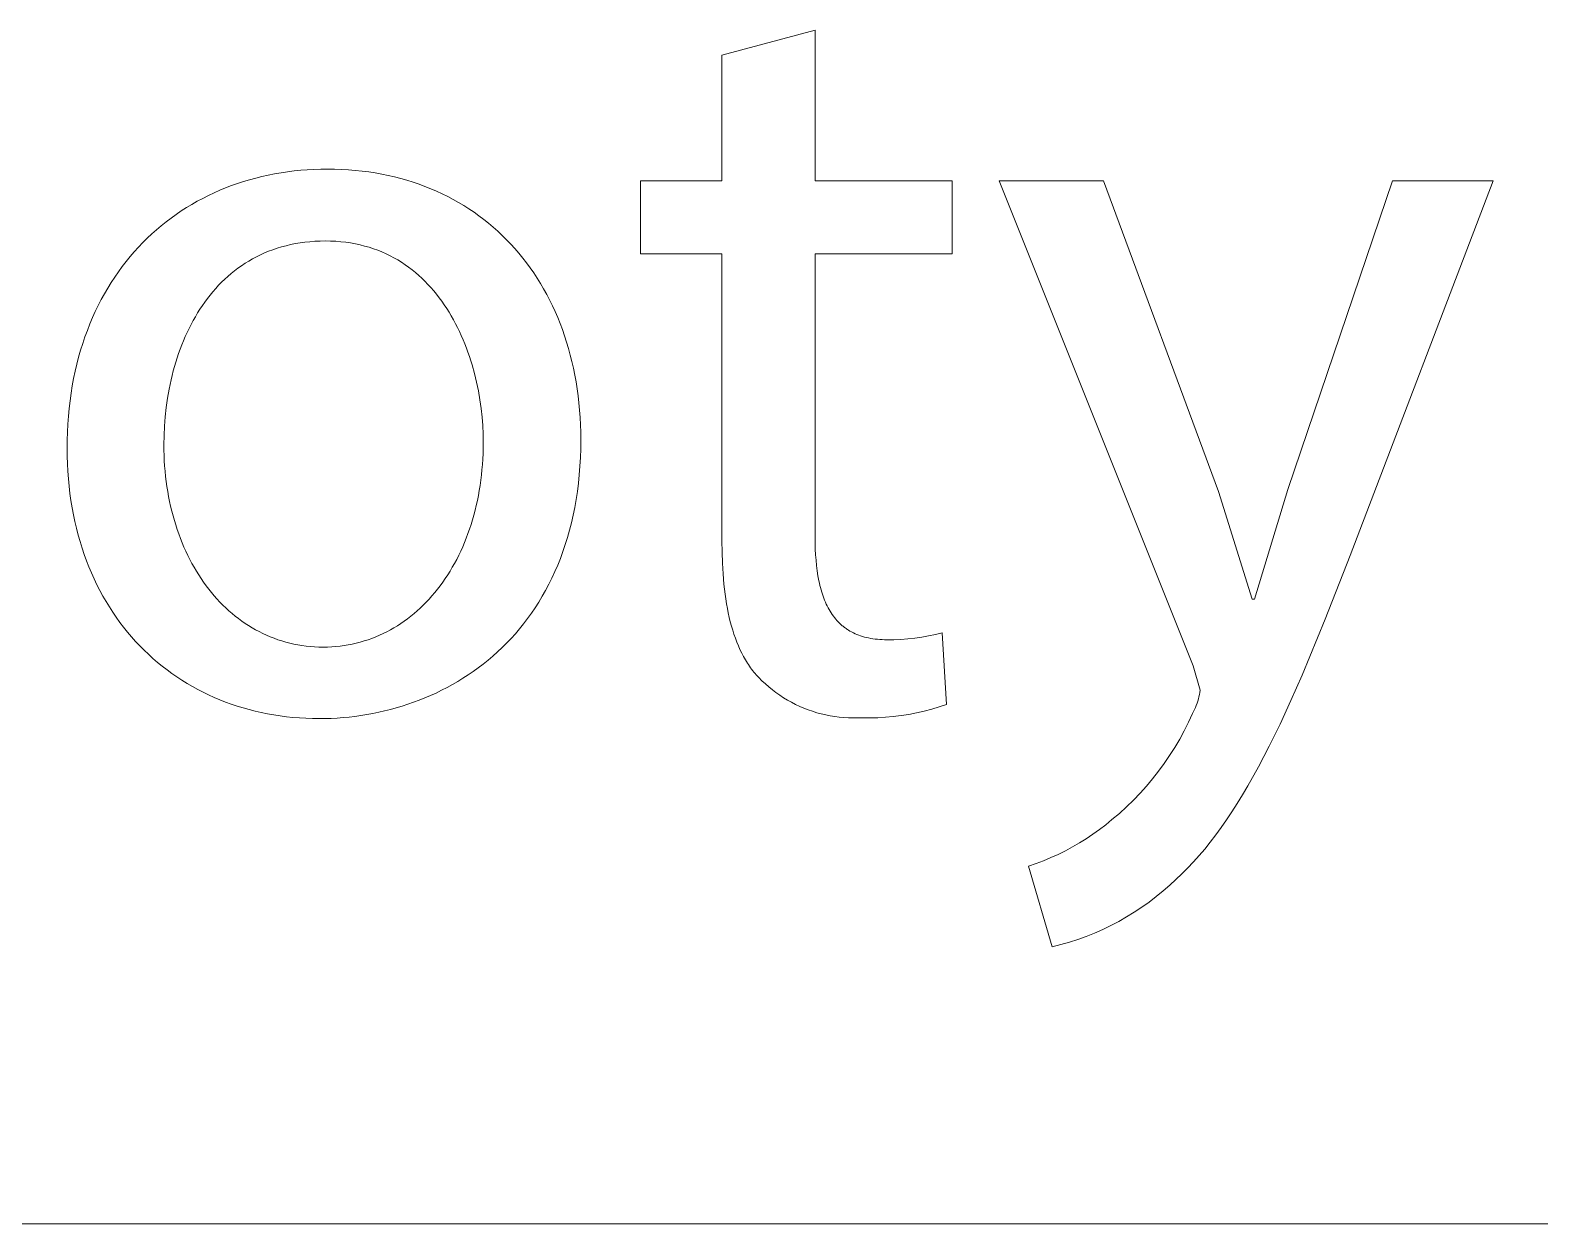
# Model space of a CAD drawing. Header units: millimetres. Extents: x 1383 to 4664, y -160 to 2132.
# Drawn here: x 4154.94 to 4200.6, y -159.94 to -123.85 of the extents above; entities that cross this region are included whole.
import ezdxf

# ---------------------------------------------------------------- set-up
doc = ezdxf.new("R2010")
doc.units = ezdxf.units.MM
doc.header["$MEASUREMENT"] = 0
doc.layers.add('Domyślny', color=7, linetype='Continuous', true_color=0x000000)

msp = doc.modelspace()

# ---------------------------------------------------------------- linework, layer by layer
at = {"layer": 'Domyślny', "color": 18, "lineweight": 15, "true_color": 0x000000}
for p, q in [((4175.861, -124.602), (4178.68, -123.848)), ((4178.68, -123.848), (4178.68, -128.404)), ((4175.861, -128.404), (4175.861, -124.602)), ((4161.762, -128.319), (4161.951, -128.272)), ((4161.951, -128.272), (4162.141, -128.23)), ((4162.141, -128.23), (4162.334, -128.192)), ((4162.334, -128.192), (4162.528, -128.158)), ((4162.528, -128.158), (4162.724, -128.129)), ((4162.724, -128.129), (4162.922, -128.104)), ((4162.922, -128.104), (4163.121, -128.084)), ((4163.121, -128.084), (4163.322, -128.068)), ((4163.322, -128.068), (4163.524, -128.057)), ((4163.524, -128.057), (4163.728, -128.05)), ((4163.728, -128.05), (4163.933, -128.048)), ((4163.933, -128.048), (4164.146, -128.05)), ((4164.146, -128.05), (4164.357, -128.057)), ((4164.357, -128.057), (4164.566, -128.069)), ((4164.566, -128.069), (4164.772, -128.086)), ((4164.772, -128.086), (4164.976, -128.108)), ((4164.976, -128.108), (4165.178, -128.134)), ((4165.178, -128.134), (4165.377, -128.165)), ((4165.377, -128.165), (4165.574, -128.2)), ((4165.574, -128.2), (4165.768, -128.24)), ((4165.768, -128.24), (4165.96, -128.284)), ((4165.96, -128.284), (4166.149, -128.333)), ((4160.5, -128.767), (4160.674, -128.69)), ((4160.674, -128.69), (4160.85, -128.618)), ((4160.85, -128.618), (4161.028, -128.549)), ((4161.028, -128.549), (4161.208, -128.485)), ((4161.208, -128.485), (4161.391, -128.426)), ((4161.391, -128.426), (4161.575, -128.37)), ((4161.575, -128.37), (4161.762, -128.319)), ((4166.149, -128.333), (4166.336, -128.386)), ((4166.336, -128.386), (4166.52, -128.444)), ((4166.52, -128.444), (4166.702, -128.506)), ((4166.702, -128.506), (4166.881, -128.572)), ((4166.881, -128.572), (4167.057, -128.643)), ((4167.057, -128.643), (4167.23, -128.717)), ((4167.23, -128.717), (4167.401, -128.796)), ((4173.403, -130.611), (4173.403, -128.404)), ((4173.403, -128.404), (4175.861, -128.404)), ((4178.68, -128.404), (4182.821, -128.404)), ((4182.821, -128.404), (4182.821, -130.611)), ((4190.119, -143.067), (4184.251, -128.404)), ((4184.251, -128.404), (4187.398, -128.404)), ((4187.398, -128.404), (4190.883, -137.8)), ((4192.981, -137.735), (4196.139, -128.404)), ((4199.187, -128.404), (4194.86, -139.734)), ((4196.139, -128.404), (4199.187, -128.404)), ((4159.511, -129.314), (4159.669, -129.213)), ((4159.669, -129.213), (4159.83, -129.115)), ((4159.83, -129.115), (4159.994, -129.022)), ((4159.994, -129.022), (4160.16, -128.933)), ((4160.16, -128.933), (4160.329, -128.848)), ((4160.329, -128.848), (4160.5, -128.767)), ((4167.401, -128.796), (4167.569, -128.879)), ((4167.569, -128.879), (4167.734, -128.967)), ((4167.734, -128.967), (4167.896, -129.058)), ((4167.896, -129.058), (4168.055, -129.153)), ((4168.055, -129.153), (4168.211, -129.252)), ((4158.905, -129.761), (4159.052, -129.643)), ((4159.052, -129.643), (4159.202, -129.529)), ((4159.202, -129.529), (4159.355, -129.42)), ((4159.355, -129.42), (4159.511, -129.314)), ((4168.211, -129.252), (4168.364, -129.355)), ((4168.364, -129.355), (4168.514, -129.462)), ((4168.514, -129.462), (4168.661, -129.573)), ((4168.661, -129.573), (4168.805, -129.688)), ((4158.482, -130.138), (4158.62, -130.008)), ((4158.62, -130.008), (4158.761, -129.882)), ((4158.761, -129.882), (4158.905, -129.761)), ((4168.805, -129.688), (4168.945, -129.806)), ((4168.945, -129.806), (4169.083, -129.928)), ((4169.083, -129.928), (4169.217, -130.054)), ((4169.217, -130.054), (4169.348, -130.183)), ((4157.963, -130.695), (4158.088, -130.55)), ((4158.088, -130.55), (4158.216, -130.409)), ((4158.216, -130.409), (4158.347, -130.271)), ((4158.347, -130.271), (4158.482, -130.138)), ((4162.151, -130.533), (4162.026, -130.585)), ((4162.279, -130.485), (4162.151, -130.533)), ((4162.41, -130.441), (4162.279, -130.485)), ((4162.543, -130.4), (4162.41, -130.441)), ((4162.679, -130.364), (4162.543, -130.4)), ((4162.818, -130.331), (4162.679, -130.364)), ((4162.96, -130.303), (4162.818, -130.331)), ((4163.104, -130.278), (4162.96, -130.303)), ((4163.251, -130.258), (4163.104, -130.278)), ((4163.401, -130.243), (4163.251, -130.258)), ((4163.554, -130.231), (4163.401, -130.243)), ((4163.709, -130.224), (4163.554, -130.231)), ((4163.868, -130.222), (4163.709, -130.224)), ((4164.027, -130.225), (4163.868, -130.222)), ((4164.182, -130.232), (4164.027, -130.225)), ((4164.335, -130.244), (4164.182, -130.232)), ((4164.485, -130.261), (4164.335, -130.244)), ((4164.632, -130.282), (4164.485, -130.261)), ((4164.776, -130.309), (4164.632, -130.282)), ((4164.917, -130.339), (4164.776, -130.309)), ((4165.055, -130.374), (4164.917, -130.339)), ((4165.19, -130.413), (4165.055, -130.374)), ((4165.322, -130.456), (4165.19, -130.413)), ((4165.452, -130.503), (4165.322, -130.456)), ((4165.578, -130.554), (4165.452, -130.503)), ((4165.702, -130.609), (4165.578, -130.554)), ((4169.348, -130.183), (4169.476, -130.316)), ((4169.476, -130.316), (4169.6, -130.453)), ((4169.6, -130.453), (4169.721, -130.593)), ((4157.609, -131.154), (4157.723, -130.997)), ((4157.723, -130.997), (4157.841, -130.844)), ((4157.841, -130.844), (4157.963, -130.695)), ((4161.331, -130.97), (4161.225, -131.046)), ((4161.44, -130.898), (4161.331, -130.97)), ((4161.552, -130.828), (4161.44, -130.898)), ((4161.667, -130.762), (4161.552, -130.828)), ((4161.784, -130.7), (4161.667, -130.762)), ((4161.904, -130.641), (4161.784, -130.7)), ((4162.026, -130.585), (4161.904, -130.641)), ((4165.823, -130.668), (4165.702, -130.609)), ((4165.941, -130.731), (4165.823, -130.668)), ((4166.057, -130.797), (4165.941, -130.731)), ((4166.169, -130.866), (4166.057, -130.797)), ((4166.279, -130.939), (4166.169, -130.866)), ((4166.386, -131.015), (4166.279, -130.939)), ((4166.491, -131.095), (4166.386, -131.015)), ((4169.721, -130.593), (4169.838, -130.737)), ((4169.838, -130.737), (4169.952, -130.884)), ((4169.952, -130.884), (4170.063, -131.034)), ((4170.063, -131.034), (4170.17, -131.188)), ((4175.861, -130.611), (4173.403, -130.611)), ((4175.861, -139.286), (4175.861, -130.611)), ((4182.821, -130.611), (4178.68, -130.611)), ((4178.68, -130.611), (4178.68, -139.177)), ((4157.286, -131.646), (4157.39, -131.478)), ((4157.39, -131.478), (4157.498, -131.314)), ((4157.498, -131.314), (4157.609, -131.154)), ((4160.731, -131.47), (4160.64, -131.563)), ((4160.824, -131.38), (4160.731, -131.47)), ((4160.921, -131.292), (4160.824, -131.38)), ((4161.019, -131.207), (4160.921, -131.292)), ((4161.121, -131.125), (4161.019, -131.207)), ((4161.225, -131.046), (4161.121, -131.125)), ((4166.592, -131.177), (4166.491, -131.095)), ((4166.691, -131.263), (4166.592, -131.177)), ((4166.788, -131.351), (4166.691, -131.263)), ((4166.881, -131.442), (4166.788, -131.351)), ((4166.972, -131.536), (4166.881, -131.442)), ((4170.17, -131.188), (4170.273, -131.345)), ((4170.273, -131.345), (4170.373, -131.505)), ((4157.09, -131.993), (4157.187, -131.818)), ((4157.187, -131.818), (4157.286, -131.646)), ((4160.382, -131.859), (4160.302, -131.962)), ((4160.466, -131.758), (4160.382, -131.859)), ((4160.552, -131.659), (4160.466, -131.758)), ((4160.64, -131.563), (4160.552, -131.659)), ((4167.061, -131.633), (4166.972, -131.536)), ((4167.147, -131.732), (4167.061, -131.633)), ((4167.23, -131.834), (4167.147, -131.732)), ((4167.311, -131.938), (4167.23, -131.834)), ((4167.389, -132.044), (4167.311, -131.938)), ((4170.373, -131.505), (4170.47, -131.669)), ((4170.47, -131.669), (4170.562, -131.836)), ((4170.562, -131.836), (4170.651, -132.006)), ((4156.825, -132.541), (4156.91, -132.355)), ((4156.91, -132.355), (4156.998, -132.172)), ((4156.998, -132.172), (4157.09, -131.993)), ((4160.003, -132.399), (4159.935, -132.514)), ((4160.074, -132.287), (4160.003, -132.399)), ((4160.148, -132.176), (4160.074, -132.287)), ((4160.223, -132.068), (4160.148, -132.176)), ((4160.302, -131.962), (4160.223, -132.068)), ((4167.464, -132.152), (4167.389, -132.044)), ((4167.538, -132.262), (4167.464, -132.152)), ((4167.608, -132.375), (4167.538, -132.262)), ((4167.676, -132.489), (4167.608, -132.375)), ((4170.651, -132.006), (4170.736, -132.179)), ((4170.736, -132.179), (4170.817, -132.355)), ((4170.817, -132.355), (4170.895, -132.534)), ((4156.669, -132.925), (4156.745, -132.731)), ((4156.745, -132.731), (4156.825, -132.541)), ((4159.806, -132.748), (4159.745, -132.869)), ((4159.869, -132.63), (4159.806, -132.748)), ((4159.935, -132.514), (4159.869, -132.63)), ((4167.742, -132.605), (4167.676, -132.489)), ((4167.805, -132.723), (4167.742, -132.605)), ((4167.866, -132.842), (4167.805, -132.723)), ((4167.924, -132.963), (4167.866, -132.842)), ((4170.895, -132.534), (4170.968, -132.716)), ((4170.968, -132.716), (4171.038, -132.901)), ((4156.466, -133.526), (4156.529, -133.322)), ((4156.529, -133.322), (4156.597, -133.122)), ((4156.597, -133.122), (4156.669, -132.925)), ((4159.577, -133.239), (4159.525, -133.366)), ((4159.63, -133.114), (4159.577, -133.239)), ((4159.686, -132.991), (4159.63, -133.114)), ((4159.745, -132.869), (4159.686, -132.991)), ((4167.98, -133.085), (4167.924, -132.963)), ((4168.033, -133.209), (4167.98, -133.085)), ((4168.085, -133.333), (4168.033, -133.209)), ((4171.038, -132.901), (4171.104, -133.09)), ((4171.104, -133.09), (4171.166, -133.28)), ((4171.166, -133.28), (4171.223, -133.474)), ((4156.352, -133.945), (4156.406, -133.734)), ((4156.406, -133.734), (4156.466, -133.526)), ((4159.386, -133.754), (4159.344, -133.886)), ((4159.43, -133.624), (4159.386, -133.754)), ((4159.477, -133.494), (4159.43, -133.624)), ((4159.525, -133.366), (4159.477, -133.494)), ((4168.133, -133.459), (4168.085, -133.333)), ((4168.18, -133.586), (4168.133, -133.459)), ((4168.224, -133.714), (4168.18, -133.586)), ((4168.266, -133.842), (4168.224, -133.714)), ((4171.223, -133.474), (4171.277, -133.671)), ((4171.277, -133.671), (4171.327, -133.87)), ((4156.255, -134.378), (4156.301, -134.16)), ((4156.301, -134.16), (4156.352, -133.945)), ((4159.268, -134.154), (4159.233, -134.289)), ((4159.305, -134.02), (4159.268, -134.154)), ((4159.344, -133.886), (4159.305, -134.02)), ((4168.305, -133.972), (4168.266, -133.842)), ((4168.377, -134.232), (4168.305, -133.972)), ((4168.441, -134.495), (4168.377, -134.232)), ((4171.327, -133.87), (4171.372, -134.072)), ((4171.372, -134.072), (4171.414, -134.276)), ((4156.177, -134.825), (4156.214, -134.6)), ((4156.214, -134.6), (4156.255, -134.378)), ((4159.2, -134.425), (4159.143, -134.7)), ((4159.233, -134.289), (4159.2, -134.425)), ((4168.495, -134.758), (4168.441, -134.495)), ((4171.414, -134.276), (4171.451, -134.484)), ((4171.451, -134.484), (4171.484, -134.694)), ((4171.484, -134.694), (4171.512, -134.906)), ((4156.118, -135.285), (4156.146, -135.053)), ((4156.146, -135.053), (4156.177, -134.825)), ((4159.094, -134.977), (4159.054, -135.257)), ((4159.143, -134.7), (4159.094, -134.977)), ((4168.541, -135.022), (4168.495, -134.758)), ((4168.578, -135.285), (4168.541, -135.022)), ((4171.512, -134.906), (4171.537, -135.121)), ((4171.537, -135.121), (4171.557, -135.338)), ((4156.078, -135.758), (4156.096, -135.52)), ((4156.096, -135.52), (4156.118, -135.285)), ((4159.023, -135.538), (4159.001, -135.82)), ((4159.054, -135.257), (4159.023, -135.538)), ((4168.606, -135.547), (4168.578, -135.285)), ((4168.626, -135.807), (4168.606, -135.547)), ((4171.557, -135.338), (4171.572, -135.558)), ((4171.572, -135.558), (4171.583, -135.78)), ((4156.058, -136.245), (4156.066, -136)), ((4156.066, -136), (4156.078, -135.758)), ((4159.001, -135.82), (4158.988, -136.102)), ((4168.638, -136.065), (4168.626, -135.807)), ((4171.583, -135.78), (4171.59, -136.005)), ((4171.59, -136.005), (4171.592, -136.231)), ((4156.056, -136.494), (4156.058, -136.245)), ((4156.058, -136.728), (4156.056, -136.494)), ((4158.988, -136.102), (4158.984, -136.384)), ((4158.984, -136.384), (4158.985, -136.547)), ((4168.636, -136.652), (4168.641, -136.486)), ((4168.642, -136.319), (4168.638, -136.065)), ((4168.641, -136.486), (4168.642, -136.319)), ((4171.59, -136.504), (4171.581, -136.772)), ((4171.592, -136.231), (4171.59, -136.504)), ((4156.065, -136.959), (4156.058, -136.728)), ((4156.077, -137.188), (4156.065, -136.959)), ((4158.985, -136.547), (4158.99, -136.708)), ((4158.99, -136.708), (4158.997, -136.869)), ((4158.997, -136.869), (4159.007, -137.027)), ((4168.618, -136.979), (4168.629, -136.816)), ((4168.629, -136.816), (4168.636, -136.652)), ((4171.581, -136.772), (4171.566, -137.035)), ((4156.094, -137.414), (4156.077, -137.188)), ((4156.115, -137.636), (4156.094, -137.414)), ((4159.007, -137.027), (4159.02, -137.185)), ((4159.02, -137.185), (4159.036, -137.341)), ((4159.036, -137.341), (4159.054, -137.495)), ((4168.57, -137.457), (4168.589, -137.299)), ((4168.589, -137.299), (4168.605, -137.14)), ((4168.605, -137.14), (4168.618, -136.979)), ((4171.546, -137.293), (4171.52, -137.546)), ((4171.566, -137.035), (4171.546, -137.293)), ((4156.141, -137.857), (4156.115, -137.636)), ((4156.172, -138.074), (4156.141, -137.857)), ((4159.054, -137.495), (4159.076, -137.648)), ((4159.076, -137.648), (4159.1, -137.799)), ((4159.1, -137.799), (4159.127, -137.949)), ((4168.496, -137.92), (4168.523, -137.768)), ((4168.523, -137.768), (4168.548, -137.613)), ((4168.548, -137.613), (4168.57, -137.457)), ((4171.489, -137.795), (4171.452, -138.039)), ((4171.52, -137.546), (4171.489, -137.795)), ((4190.883, -137.8), (4191.899, -141.056)), ((4191.965, -141.056), (4192.981, -137.735)), ((4156.207, -138.288), (4156.172, -138.074)), ((4156.246, -138.499), (4156.207, -138.288)), ((4159.127, -137.949), (4159.156, -138.097)), ((4159.156, -138.097), (4159.188, -138.243)), ((4159.188, -138.243), (4159.223, -138.388)), ((4168.397, -138.367), (4168.433, -138.22)), ((4168.433, -138.22), (4168.466, -138.071)), ((4168.466, -138.071), (4168.496, -137.92)), ((4171.41, -138.278), (4171.363, -138.513)), ((4171.452, -138.039), (4171.41, -138.278)), ((4156.29, -138.707), (4156.246, -138.499)), ((4156.338, -138.912), (4156.29, -138.707)), ((4159.223, -138.388), (4159.26, -138.531)), ((4159.26, -138.531), (4159.3, -138.672)), ((4159.3, -138.672), (4159.342, -138.811)), ((4168.229, -138.936), (4168.275, -138.797)), ((4168.275, -138.797), (4168.318, -138.656)), ((4168.318, -138.656), (4168.359, -138.512)), ((4168.359, -138.512), (4168.397, -138.367)), ((4171.31, -138.743), (4171.253, -138.968)), ((4171.363, -138.513), (4171.31, -138.743)), ((4156.391, -139.114), (4156.338, -138.912)), ((4156.447, -139.313), (4156.391, -139.114)), ((4159.342, -138.811), (4159.387, -138.948)), ((4159.387, -138.948), (4159.434, -139.083)), ((4159.434, -139.083), (4159.484, -139.217)), ((4159.484, -139.217), (4159.536, -139.348)), ((4168.077, -139.341), (4168.13, -139.208)), ((4168.13, -139.208), (4168.181, -139.073)), ((4168.181, -139.073), (4168.229, -138.936)), ((4171.191, -139.188), (4171.124, -139.404)), ((4171.253, -138.968), (4171.191, -139.188)), ((4178.68, -139.177), (4178.682, -139.36)), ((4156.508, -139.509), (4156.447, -139.313)), ((4156.573, -139.701), (4156.508, -139.509)), ((4156.642, -139.891), (4156.573, -139.701)), ((4159.536, -139.348), (4159.59, -139.477)), ((4159.59, -139.477), (4159.647, -139.604)), ((4159.647, -139.604), (4159.707, -139.729)), ((4167.903, -139.726), (4167.963, -139.6)), ((4167.963, -139.6), (4168.021, -139.472)), ((4168.021, -139.472), (4168.077, -139.341)), ((4171.053, -139.616), (4170.976, -139.822)), ((4171.124, -139.404), (4171.053, -139.616)), ((4175.865, -139.631), (4175.861, -139.286)), ((4175.876, -139.966), (4175.865, -139.631)), ((4178.682, -139.36), (4178.687, -139.538)), ((4178.687, -139.538), (4178.696, -139.71)), ((4178.696, -139.71), (4178.708, -139.878)), ((4156.715, -140.077), (4156.642, -139.891)), ((4156.792, -140.26), (4156.715, -140.077)), ((4159.707, -139.729), (4159.768, -139.852)), ((4159.768, -139.852), (4159.832, -139.972)), ((4159.832, -139.972), (4159.898, -140.091)), ((4159.898, -140.091), (4159.966, -140.207)), ((4167.638, -140.208), (4167.708, -140.091)), ((4167.708, -140.091), (4167.775, -139.972)), ((4167.775, -139.972), (4167.84, -139.85)), ((4167.84, -139.85), (4167.903, -139.726)), ((4170.896, -140.025), (4170.811, -140.222)), ((4170.976, -139.822), (4170.896, -140.025)), ((4175.895, -140.289), (4175.876, -139.966)), ((4178.708, -139.878), (4178.724, -140.041)), ((4178.724, -140.041), (4178.743, -140.198)), ((4194.86, -139.734), (4194.111, -141.66)), ((4156.873, -140.44), (4156.792, -140.26)), ((4156.957, -140.616), (4156.873, -140.44)), ((4157.046, -140.789), (4156.957, -140.616)), ((4159.966, -140.207), (4160.037, -140.32)), ((4160.037, -140.32), (4160.109, -140.432)), ((4160.109, -140.432), (4160.184, -140.54)), ((4160.184, -140.54), (4160.261, -140.647)), ((4167.339, -140.65), (4167.417, -140.544)), ((4167.417, -140.544), (4167.493, -140.434)), ((4167.493, -140.434), (4167.567, -140.322)), ((4167.567, -140.322), (4167.638, -140.208)), ((4170.628, -140.604), (4170.53, -140.788)), ((4170.721, -140.415), (4170.628, -140.604)), ((4170.811, -140.222), (4170.721, -140.415)), ((4175.922, -140.602), (4175.895, -140.289)), ((4175.957, -140.903), (4175.922, -140.602)), ((4178.743, -140.198), (4178.767, -140.35)), ((4178.767, -140.35), (4178.794, -140.496)), ((4178.794, -140.496), (4178.809, -140.567)), ((4178.809, -140.567), (4178.825, -140.637)), ((4157.138, -140.959), (4157.046, -140.789)), ((4157.234, -141.125), (4157.138, -140.959)), ((4160.261, -140.647), (4160.34, -140.751)), ((4160.34, -140.751), (4160.421, -140.852)), ((4160.421, -140.852), (4160.504, -140.951)), ((4160.504, -140.951), (4160.589, -141.047)), ((4160.589, -141.047), (4160.676, -141.14)), ((4166.919, -141.145), (4167.007, -141.052)), ((4167.007, -141.052), (4167.093, -140.955)), ((4167.093, -140.955), (4167.177, -140.856)), ((4167.177, -140.856), (4167.259, -140.755)), ((4167.259, -140.755), (4167.339, -140.65)), ((4170.429, -140.967), (4170.323, -141.142)), ((4170.53, -140.788), (4170.429, -140.967)), ((4175.978, -141.049), (4175.957, -140.903)), ((4176.001, -141.193), (4175.978, -141.049)), ((4178.825, -140.637), (4178.843, -140.706)), ((4178.843, -140.706), (4178.861, -140.773)), ((4178.861, -140.773), (4178.88, -140.839)), ((4178.88, -140.839), (4178.901, -140.903)), ((4178.901, -140.903), (4178.922, -140.966)), ((4178.922, -140.966), (4178.945, -141.028)), ((4178.945, -141.028), (4178.968, -141.088)), ((4191.899, -141.056), (4191.965, -141.056)), ((4157.334, -141.288), (4157.234, -141.125)), ((4157.437, -141.448), (4157.334, -141.288)), ((4157.544, -141.603), (4157.437, -141.448)), ((4160.676, -141.14), (4160.765, -141.231)), ((4160.765, -141.231), (4160.856, -141.319)), ((4160.856, -141.319), (4160.949, -141.404)), ((4160.949, -141.404), (4161.044, -141.486)), ((4161.044, -141.486), (4161.14, -141.565)), ((4166.451, -141.57), (4166.549, -141.491)), ((4166.549, -141.491), (4166.644, -141.409)), ((4166.644, -141.409), (4166.737, -141.324)), ((4166.737, -141.324), (4166.829, -141.236)), ((4166.829, -141.236), (4166.919, -141.145)), ((4170.101, -141.479), (4169.984, -141.64)), ((4170.214, -141.312), (4170.101, -141.479)), ((4170.323, -141.142), (4170.214, -141.312)), ((4176.026, -141.333), (4176.001, -141.193)), ((4176.053, -141.471), (4176.026, -141.333)), ((4176.083, -141.606), (4176.053, -141.471)), ((4178.968, -141.088), (4178.993, -141.147)), ((4178.993, -141.147), (4179.019, -141.204)), ((4179.019, -141.204), (4179.046, -141.26)), ((4179.046, -141.26), (4179.074, -141.315)), ((4179.074, -141.315), (4179.103, -141.368)), ((4179.103, -141.368), (4179.133, -141.42)), ((4179.133, -141.42), (4179.165, -141.47)), ((4179.165, -141.47), (4179.198, -141.519)), ((4179.198, -141.519), (4179.232, -141.566)), ((4157.654, -141.756), (4157.544, -141.603)), ((4157.767, -141.905), (4157.654, -141.756)), ((4157.884, -142.05), (4157.767, -141.905)), ((4161.14, -141.565), (4161.239, -141.642)), ((4161.239, -141.642), (4161.339, -141.715)), ((4161.339, -141.715), (4161.44, -141.786)), ((4161.44, -141.786), (4161.544, -141.853)), ((4161.544, -141.853), (4161.649, -141.918)), ((4161.649, -141.918), (4161.756, -141.979)), ((4161.756, -141.979), (4161.865, -142.037)), ((4165.725, -142.041), (4165.833, -141.983)), ((4165.833, -141.983), (4165.94, -141.922)), ((4165.94, -141.922), (4166.046, -141.858)), ((4166.046, -141.858), (4166.15, -141.79)), ((4166.15, -141.79), (4166.252, -141.72)), ((4166.252, -141.72), (4166.353, -141.647)), ((4166.353, -141.647), (4166.451, -141.57)), ((4169.741, -141.95), (4169.614, -142.099)), ((4169.864, -141.797), (4169.741, -141.95)), ((4169.984, -141.64), (4169.864, -141.797)), ((4176.115, -141.738), (4176.083, -141.606)), ((4176.15, -141.867), (4176.115, -141.738)), ((4176.187, -141.992), (4176.15, -141.867)), ((4176.226, -142.115), (4176.187, -141.992)), ((4179.232, -141.566), (4179.267, -141.612)), ((4179.267, -141.612), (4179.303, -141.657)), ((4179.303, -141.657), (4179.341, -141.7)), ((4179.341, -141.7), (4179.379, -141.741)), ((4179.379, -141.741), (4179.419, -141.781)), ((4179.419, -141.781), (4179.461, -141.82)), ((4179.461, -141.82), (4179.503, -141.857)), ((4179.503, -141.857), (4179.525, -141.875)), ((4179.525, -141.875), (4179.547, -141.892)), ((4179.547, -141.892), (4179.569, -141.909)), ((4179.569, -141.909), (4179.592, -141.926)), ((4179.592, -141.926), (4179.615, -141.943)), ((4179.615, -141.943), (4179.638, -141.959)), ((4179.638, -141.959), (4179.662, -141.974)), ((4179.662, -141.974), (4179.686, -141.99)), ((4179.686, -141.99), (4179.735, -142.019)), ((4194.111, -141.66), (4193.409, -143.355)), ((4158.004, -142.192), (4157.884, -142.05)), ((4158.128, -142.33), (4158.004, -142.192)), ((4158.255, -142.465), (4158.128, -142.33)), ((4161.865, -142.037), (4161.975, -142.092)), ((4161.975, -142.092), (4162.087, -142.143)), ((4162.087, -142.143), (4162.2, -142.192)), ((4162.2, -142.192), (4162.315, -142.237)), ((4162.315, -142.237), (4162.431, -142.279)), ((4162.431, -142.279), (4162.549, -142.317)), ((4162.549, -142.317), (4162.668, -142.352)), ((4162.668, -142.352), (4162.789, -142.383)), ((4162.789, -142.383), (4162.911, -142.411)), ((4162.911, -142.411), (4163.035, -142.435)), ((4163.035, -142.435), (4163.159, -142.455)), ((4163.159, -142.455), (4163.285, -142.472)), ((4164.312, -142.473), (4164.437, -142.456)), ((4164.437, -142.456), (4164.56, -142.436)), ((4164.56, -142.436), (4164.683, -142.412)), ((4164.683, -142.412), (4164.804, -142.384)), ((4164.804, -142.384), (4164.924, -142.353)), ((4164.924, -142.353), (4165.042, -142.319)), ((4165.042, -142.319), (4165.16, -142.281)), ((4165.16, -142.281), (4165.275, -142.239)), ((4165.275, -142.239), (4165.39, -142.195)), ((4165.39, -142.195), (4165.503, -142.146)), ((4165.503, -142.146), (4165.615, -142.095)), ((4165.615, -142.095), (4165.725, -142.041)), ((4169.351, -142.382), (4169.214, -142.518)), ((4169.484, -142.243), (4169.351, -142.382)), ((4169.614, -142.099), (4169.484, -142.243)), ((4176.268, -142.235), (4176.226, -142.115)), ((4176.312, -142.352), (4176.268, -142.235)), ((4176.359, -142.465), (4176.312, -142.352)), ((4179.735, -142.019), (4179.785, -142.047)), ((4179.785, -142.047), (4179.837, -142.073)), ((4179.837, -142.073), (4179.89, -142.098)), ((4179.89, -142.098), (4179.944, -142.121)), ((4179.944, -142.121), (4180, -142.143)), ((4180, -142.143), (4180.057, -142.163)), ((4180.057, -142.163), (4180.116, -142.182)), ((4180.116, -142.182), (4180.176, -142.199)), ((4180.176, -142.199), (4180.237, -142.214)), ((4180.237, -142.214), (4180.3, -142.228)), ((4180.3, -142.228), (4180.364, -142.24)), ((4180.364, -142.24), (4180.43, -142.25)), ((4180.43, -142.25), (4180.497, -142.259)), ((4180.497, -142.259), (4180.565, -142.267)), ((4180.565, -142.267), (4180.635, -142.273)), ((4180.635, -142.273), (4180.707, -142.277)), ((4180.707, -142.277), (4180.78, -142.279)), ((4180.78, -142.279), (4180.854, -142.28)), ((4180.854, -142.28), (4181.066, -142.279)), ((4181.066, -142.279), (4181.277, -142.27)), ((4181.277, -142.27), (4181.487, -142.255)), ((4181.487, -142.255), (4181.697, -142.232)), ((4181.697, -142.232), (4181.906, -142.203)), ((4181.906, -142.203), (4182.114, -142.166)), ((4182.114, -142.166), (4182.321, -142.123)), ((4182.321, -142.123), (4182.526, -142.072)), ((4182.526, -142.072), (4182.657, -144.236)), ((4158.384, -142.595), (4158.255, -142.465)), ((4158.517, -142.722), (4158.384, -142.595)), ((4158.653, -142.846), (4158.517, -142.722)), ((4158.792, -142.965), (4158.653, -142.846)), ((4163.285, -142.472), (4163.413, -142.486)), ((4163.413, -142.486), (4163.541, -142.495)), ((4163.541, -142.495), (4163.671, -142.501)), ((4163.671, -142.501), (4163.802, -142.503)), ((4163.802, -142.503), (4163.931, -142.501)), ((4163.931, -142.501), (4164.059, -142.495)), ((4164.059, -142.495), (4164.186, -142.486)), ((4164.186, -142.486), (4164.312, -142.473)), ((4168.789, -142.898), (4168.642, -143.017)), ((4168.934, -142.776), (4168.789, -142.898)), ((4169.075, -142.649), (4168.934, -142.776)), ((4169.214, -142.518), (4169.075, -142.649)), ((4176.408, -142.576), (4176.359, -142.465)), ((4176.46, -142.683), (4176.408, -142.576)), ((4176.515, -142.788), (4176.46, -142.683)), ((4176.573, -142.889), (4176.515, -142.788)), ((4176.602, -142.938), (4176.573, -142.889)), ((4158.934, -143.081), (4158.792, -142.965)), ((4159.079, -143.193), (4158.934, -143.081)), ((4159.227, -143.301), (4159.079, -143.193)), ((4159.377, -143.406), (4159.227, -143.301)), ((4168.186, -143.346), (4168.029, -143.447)), ((4168.34, -143.24), (4168.186, -143.346)), ((4168.492, -143.131), (4168.34, -143.24)), ((4168.642, -143.017), (4168.492, -143.131)), ((4176.633, -142.987), (4176.602, -142.938)), ((4176.664, -143.034), (4176.633, -142.987)), ((4176.696, -143.081), (4176.664, -143.034)), ((4176.728, -143.127), (4176.696, -143.081)), ((4176.761, -143.173), (4176.728, -143.127)), ((4176.795, -143.217), (4176.761, -143.173)), ((4176.83, -143.261), (4176.795, -143.217)), ((4176.865, -143.304), (4176.83, -143.261)), ((4176.901, -143.346), (4176.865, -143.304)), ((4176.938, -143.387), (4176.901, -143.346)), ((4190.326, -143.81), (4190.119, -143.067)), ((4193.409, -143.355), (4193.072, -144.121)), ((4159.53, -143.506), (4159.377, -143.406)), ((4159.686, -143.602), (4159.53, -143.506)), ((4159.845, -143.695), (4159.686, -143.602)), ((4160.006, -143.783), (4159.845, -143.695)), ((4160.169, -143.867), (4160.006, -143.783)), ((4167.382, -143.811), (4167.216, -143.892)), ((4167.547, -143.726), (4167.382, -143.811)), ((4167.71, -143.637), (4167.547, -143.726)), ((4167.87, -143.544), (4167.71, -143.637)), ((4168.029, -143.447), (4167.87, -143.544)), ((4176.976, -143.427), (4176.938, -143.387)), ((4177.074, -143.525), (4176.976, -143.427)), ((4177.175, -143.619), (4177.074, -143.525)), ((4177.279, -143.71), (4177.175, -143.619)), ((4177.387, -143.797), (4177.279, -143.71)), ((4177.497, -143.88), (4177.387, -143.797)), ((4190.316, -143.876), (4190.326, -143.81)), ((4160.335, -143.948), (4160.169, -143.867)), ((4160.504, -144.024), (4160.335, -143.948)), ((4160.674, -144.096), (4160.504, -144.024)), ((4160.847, -144.164), (4160.674, -144.096)), ((4161.023, -144.228), (4160.847, -144.164)), ((4161.2, -144.287), (4161.023, -144.228)), ((4166.363, -144.234), (4166.188, -144.29)), ((4166.536, -144.173), (4166.363, -144.234)), ((4166.708, -144.109), (4166.536, -144.173)), ((4166.879, -144.041), (4166.708, -144.109)), ((4167.048, -143.968), (4166.879, -144.041)), ((4167.216, -143.892), (4167.048, -143.968)), ((4177.61, -143.96), (4177.497, -143.88)), ((4177.726, -144.035), (4177.61, -143.96)), ((4177.845, -144.107), (4177.726, -144.035)), ((4177.965, -144.174), (4177.845, -144.107)), ((4178.089, -144.237), (4177.965, -144.174)), ((4178.214, -144.296), (4178.089, -144.237)), ((4182.657, -144.236), (4182.433, -144.312)), ((4190.184, -144.327), (4190.209, -144.265)), ((4190.209, -144.265), (4190.232, -144.202)), ((4190.232, -144.202), (4190.253, -144.138)), ((4190.253, -144.138), (4190.272, -144.073)), ((4190.272, -144.073), (4190.289, -144.008)), ((4190.289, -144.008), (4190.304, -143.942)), ((4190.304, -143.942), (4190.316, -143.876)), ((4193.072, -144.121), (4192.742, -144.835)), ((4161.38, -144.343), (4161.2, -144.287)), ((4161.561, -144.394), (4161.38, -144.343)), ((4161.745, -144.441), (4161.561, -144.394)), ((4161.931, -144.483), (4161.745, -144.441)), ((4162.118, -144.521), (4161.931, -144.483)), ((4162.308, -144.555), (4162.118, -144.521)), ((4162.499, -144.584), (4162.308, -144.555)), ((4162.692, -144.609), (4162.499, -144.584)), ((4162.887, -144.63), (4162.692, -144.609)), ((4163.083, -144.646), (4162.887, -144.63)), ((4163.281, -144.657), (4163.083, -144.646)), ((4163.481, -144.664), (4163.281, -144.657)), ((4163.682, -144.666), (4163.481, -144.664)), ((4163.862, -144.664), (4163.682, -144.666)), ((4164.042, -144.659), (4163.862, -144.664)), ((4164.223, -144.649), (4164.042, -144.659)), ((4164.403, -144.636), (4164.223, -144.649)), ((4164.583, -144.619), (4164.403, -144.636)), ((4164.763, -144.598), (4164.583, -144.619)), ((4164.943, -144.573), (4164.763, -144.598)), ((4165.123, -144.544), (4164.943, -144.573)), ((4165.302, -144.512), (4165.123, -144.544)), ((4165.481, -144.475), (4165.302, -144.512)), ((4165.659, -144.435), (4165.481, -144.475)), ((4165.836, -144.391), (4165.659, -144.435)), ((4166.013, -144.342), (4165.836, -144.391)), ((4166.188, -144.29), (4166.013, -144.342)), ((4178.341, -144.351), (4178.214, -144.296)), ((4178.47, -144.401), (4178.341, -144.351)), ((4178.6, -144.446), (4178.47, -144.401)), ((4178.733, -144.487), (4178.6, -144.446)), ((4178.866, -144.524), (4178.733, -144.487)), ((4179.001, -144.555), (4178.866, -144.524)), ((4179.136, -144.583), (4179.001, -144.555)), ((4179.273, -144.605), (4179.136, -144.583)), ((4179.41, -144.623), (4179.273, -144.605)), ((4179.548, -144.636), (4179.41, -144.623)), ((4179.686, -144.644), (4179.548, -144.636)), ((4179.824, -144.647), (4179.686, -144.644)), ((4179.962, -144.646), (4179.824, -144.647)), ((4180.101, -144.64), (4179.962, -144.646)), ((4180.337, -144.644), (4180.101, -144.64)), ((4180.574, -144.639), (4180.337, -144.644)), ((4180.81, -144.627), (4180.574, -144.639)), ((4181.046, -144.606), (4180.81, -144.627)), ((4181.281, -144.577), (4181.046, -144.606)), ((4181.515, -144.54), (4181.281, -144.577)), ((4181.747, -144.495), (4181.515, -144.54)), ((4181.978, -144.442), (4181.747, -144.495)), ((4182.207, -144.381), (4181.978, -144.442)), ((4182.433, -144.312), (4182.207, -144.381)), ((4189.975, -144.773), (4190.097, -144.509)), ((4190.097, -144.509), (4190.128, -144.449)), ((4190.128, -144.449), (4190.157, -144.389)), ((4190.157, -144.389), (4190.184, -144.327)), ((4189.707, -145.288), (4189.845, -145.033)), ((4189.845, -145.033), (4189.975, -144.773)), ((4192.742, -144.835), (4192.416, -145.502)), ((4189.404, -145.784), (4189.559, -145.539)), ((4189.559, -145.539), (4189.707, -145.288)), ((4192.416, -145.502), (4192.093, -146.122)), ((4189.068, -146.259), (4189.24, -146.025)), ((4189.24, -146.025), (4189.404, -145.784)), ((4188.702, -146.71), (4188.889, -146.488)), ((4188.889, -146.488), (4189.068, -146.259)), ((4192.093, -146.122), (4191.772, -146.698)), ((4188.306, -147.135), (4188.507, -146.926)), ((4188.507, -146.926), (4188.702, -146.71)), ((4191.611, -146.97), (4191.45, -147.232)), ((4191.772, -146.698), (4191.611, -146.97)), ((4187.882, -147.533), (4188.097, -147.338)), ((4188.097, -147.338), (4188.306, -147.135)), ((4191.45, -147.232), (4191.289, -147.485)), ((4187.28, -148.022), (4187.473, -147.875)), ((4187.473, -147.875), (4187.66, -147.721)), ((4187.66, -147.721), (4187.882, -147.533)), ((4191.126, -147.728), (4190.963, -147.962)), ((4191.289, -147.485), (4191.126, -147.728)), ((4186.676, -148.426), (4186.882, -148.298)), ((4186.882, -148.298), (4187.083, -148.163)), ((4187.083, -148.163), (4187.28, -148.022)), ((4190.798, -148.186), (4190.632, -148.402)), ((4190.963, -147.962), (4190.798, -148.186)), ((4185.815, -148.871), (4186.036, -148.771)), ((4186.036, -148.771), (4186.253, -148.663)), ((4186.253, -148.663), (4186.466, -148.548)), ((4186.466, -148.548), (4186.676, -148.426)), ((4190.294, -148.81), (4190.122, -149.002)), ((4190.464, -148.61), (4190.294, -148.81)), ((4190.632, -148.402), (4190.464, -148.61)), ((4185.136, -149.131), (4185.365, -149.051)), ((4185.846, -151.567), (4185.136, -149.131)), ((4185.365, -149.051), (4185.592, -148.965)), ((4185.592, -148.965), (4185.815, -148.871)), ((4189.948, -149.187), (4189.771, -149.364)), ((4190.122, -149.002), (4189.948, -149.187)), ((4189.408, -149.699), (4189.205, -149.878)), ((4189.591, -149.535), (4189.408, -149.699)), ((4189.771, -149.364), (4189.591, -149.535)), ((4188.78, -150.214), (4188.559, -150.371)), ((4188.995, -150.05), (4188.78, -150.214)), ((4189.205, -149.878), (4188.995, -150.05)), ((4188.102, -150.663), (4187.867, -150.797)), ((4188.333, -150.521), (4188.102, -150.663)), ((4188.559, -150.371), (4188.333, -150.521)), ((4187.382, -151.041), (4187.134, -151.15)), ((4187.627, -150.923), (4187.382, -151.041)), ((4187.867, -150.797), (4187.627, -150.923)), ((4186.109, -151.501), (4185.846, -151.567)), ((4186.37, -151.427), (4186.109, -151.501)), ((4186.628, -151.343), (4186.37, -151.427)), ((4186.883, -151.251), (4186.628, -151.343)), ((4187.134, -151.15), (4186.883, -151.251)), ((4660.842, -159.944), (1382.856, -159.944)), ((4660.842, -159.944), (3424.001, -159.944))]:
    msp.add_line(p, q, dxfattribs=at)

doc.saveas('drawing.dxf')
